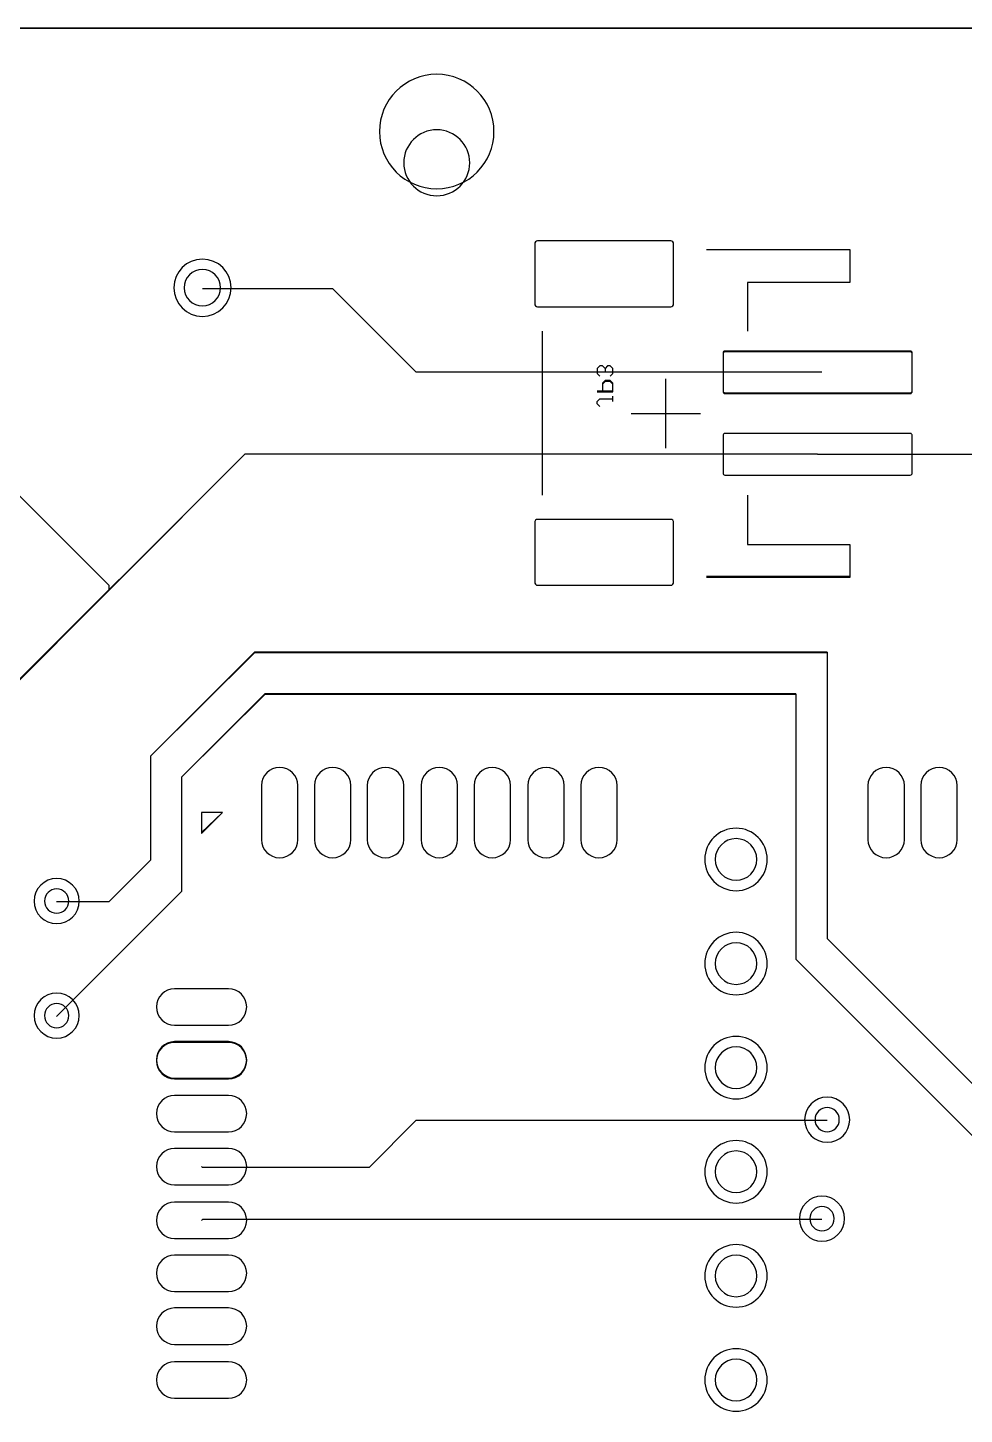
# Model space of a CAD drawing. Extents: x 82 to 212, y 79 to 137.
# Drawn here: x 136.97 to 159.82, y 103.24 to 137.07 of the extents above; entities that cross this region are included whole.
import ezdxf

# ---------------------------------------------------------------- set-up
doc = ezdxf.new("R2010")
doc.units = 0
for name, color, linetype in [('Circuit_2013-04-18', 7, 'CONTINUOUS'), ('Circuit_2013-08-08', 7, 'CONTINUOUS'), ('Cutout', 7, 'CONTINUOUS'), ('Holes_Screws', 7, 'CONTINUOUS')]:
    doc.layers.add(name, color=color, linetype=linetype)

msp = doc.modelspace()

# ---------------------------------------------------------------- linework, layer by layer
at = {"layer": 'Circuit_2013-04-18', "color": 7}
for points in [[(83.467222, 137.054167), (210.424889, 137.054167)], [(147.750389, 133.773333), (147.750389, 133.773333)], [(149.337889, 131.7879), (149.337889, 130.3401), (149.337889, 130.3401)], [(152.656822, 131.868333), (149.405622, 131.868333)], [(152.724556, 130.3401), (152.724556, 131.7879)], [(141.675556, 130.725333), (141.675556, 130.725333)], [(141.929556, 130.725333), (141.929556, 130.725333)], [(149.405622, 130.259667), (152.656822, 130.259667)], [(153.931056, 129.1082), (153.931056, 128.1938), (153.931056, 128.1938)], [(158.499246, 129.159), (153.977199, 129.159)], [(158.545389, 128.1938), (158.545389, 129.1082)], [(152.534056, 126.8095), (152.534056, 128.502833)], [(153.977199, 128.143), (158.499246, 128.143)], [(151.687389, 127.656167), (153.380722, 127.656167)], [(153.931056, 127.118533), (153.931056, 126.204133), (153.931056, 126.204133)], [(158.499246, 127.169333), (153.977199, 127.169333)], [(158.545389, 126.204133), (158.545389, 127.118533)], [(153.977199, 126.153333), (158.499246, 126.153333)], [(149.337889, 124.9934), (149.337889, 123.5456), (149.337889, 123.5456)], [(152.656822, 125.073833), (149.405622, 125.073833)], [(152.724556, 123.5456), (152.724556, 124.9934)], [(149.405622, 123.465167), (152.656822, 123.465167)], [(142.670389, 118.5799), (142.670389, 117.2591), (142.670389, 117.2591)], [(143.559389, 117.2591), (143.559389, 118.5799)], [(143.961556, 118.5799), (143.961556, 117.2591), (143.961556, 117.2591)], [(144.850556, 117.2591), (144.850556, 118.5799)], [(145.252722, 118.5799), (145.252722, 117.2591), (145.252722, 117.2591)], [(146.141722, 117.2591), (146.141722, 118.5799)], [(146.565056, 118.5799), (146.565056, 117.2591), (146.565056, 117.2591)], [(147.454056, 117.2591), (147.454056, 118.5799)], [(147.856222, 118.5799), (147.856222, 117.2591), (147.856222, 117.2591)], [(148.745222, 117.2591), (148.745222, 118.5799)], [(149.168556, 118.5799), (149.168556, 117.2591), (149.168556, 117.2591)], [(150.057556, 117.2591), (150.057556, 118.5799)], [(150.459722, 118.5799), (150.459722, 117.2591), (150.459722, 117.2591)], [(151.348722, 117.2591), (151.348722, 118.5799)], [(157.465889, 118.5799), (157.465889, 117.2591), (157.465889, 117.2591)], [(158.354889, 117.2591), (158.354889, 118.5799)], [(158.757056, 118.5799), (158.757056, 117.2591), (158.757056, 117.2591)], [(159.646056, 117.2591), (159.646056, 118.5799)], [(154.756556, 116.7765), (154.756556, 116.7765)], [(155.010556, 116.7765), (155.010556, 116.7765)], [(137.971389, 115.7605), (137.971389, 115.7605)], [(138.225389, 115.7605), (138.225389, 115.7605)], [(154.756556, 114.2365), (154.756556, 114.2365)], [(155.010556, 114.2365), (155.010556, 114.2365)], [(141.870289, 113.622667), (140.549489, 113.622667)], [(140.109222, 113.178167), (140.109222, 113.178167)], [(137.971389, 112.9665), (137.971389, 112.9665)], [(138.225389, 112.9665), (138.225389, 112.9665)], [(140.549489, 112.733667), (141.870289, 112.733667)], [(141.870289, 112.310333), (140.549489, 112.310333)], [(140.109222, 111.865833), (140.109222, 111.865833)], [(154.756556, 111.6965), (154.756556, 111.6965)], [(155.010556, 111.6965), (155.010556, 111.6965)], [(140.549489, 111.421333), (141.870289, 111.421333)], [(141.870289, 111.019167), (140.549489, 111.019167)], [(140.109222, 110.574667), (140.109222, 110.574667)], [(156.767389, 110.4265), (156.767389, 110.4265)], [(157.021389, 110.4265), (157.021389, 110.4265)], [(140.549489, 110.130167), (141.870289, 110.130167)], [(141.870289, 109.728), (140.549489, 109.728)], [(140.109222, 109.2835), (140.109222, 109.2835)], [(154.756556, 109.1565), (154.756556, 109.1565)], [(155.010556, 109.1565), (155.010556, 109.1565)], [(140.549489, 108.839), (141.870289, 108.839)], [(141.870289, 108.415667), (140.549489, 108.415667)], [(140.109222, 107.971167), (140.109222, 107.971167)], [(156.640389, 108.0135), (156.640389, 108.0135)], [(156.894389, 108.0135), (156.894389, 108.0135)], [(140.549489, 107.526667), (141.870289, 107.526667)], [(141.870289, 107.1245), (140.549489, 107.1245)], [(140.109222, 106.68), (140.109222, 106.68)], [(154.756556, 106.6165), (154.756556, 106.6165)], [(155.010556, 106.6165), (155.010556, 106.6165)], [(140.549489, 106.2355), (141.870289, 106.2355)], [(141.870289, 105.833333), (140.549489, 105.833333)], [(140.109222, 105.388833), (140.109222, 105.388833)], [(140.549489, 104.944333), (141.870289, 104.944333)], [(141.870289, 104.521), (140.549489, 104.521)], [(140.109222, 104.0765), (140.109222, 104.0765)], [(154.756556, 104.0765), (154.756556, 104.0765)], [(155.010556, 104.0765), (155.010556, 104.0765)], [(140.549489, 103.632), (141.870289, 103.632)]]:
    msp.add_lwpolyline(points, dxfattribs=at)
at = {"layer": 'Circuit_2013-04-18', "color": 5}
for points in [[(137.251722, 137.054167), (137.315222, 137.054167)], [(137.823222, 137.054167), (137.886722, 137.054167)], [(138.394722, 137.054167), (138.458222, 137.054167)], [(138.966222, 137.054167), (139.029722, 137.054167)], [(139.537722, 137.054167), (139.601222, 137.054167)], [(140.109222, 137.054167), (140.172722, 137.054167)], [(140.680722, 137.054167), (140.744222, 137.054167)], [(141.252222, 137.054167), (141.315722, 137.054167)], [(141.823722, 137.054167), (141.887222, 137.054167)], [(142.395222, 137.054167), (142.479889, 137.054167)], [(142.966722, 137.054167), (143.051389, 137.054167)], [(143.559389, 137.054167), (143.622889, 137.054167)], [(144.130889, 137.054167), (144.194389, 137.054167)], [(144.702389, 137.054167), (144.765889, 137.054167)], [(145.273889, 137.054167), (145.337389, 137.054167)], [(145.845389, 137.054167), (145.908889, 137.054167)], [(146.416889, 137.054167), (146.480389, 137.054167)], [(146.988389, 137.054167), (147.051889, 137.054167)], [(147.559889, 137.054167), (147.623389, 137.054167)], [(148.131389, 137.054167), (148.194889, 137.054167)], [(148.702889, 137.054167), (148.766389, 137.054167)], [(149.274389, 137.054167), (149.337889, 137.054167)], [(149.845889, 137.054167), (149.909389, 137.054167)], [(150.417389, 137.054167), (150.480889, 137.054167)], [(150.988889, 137.054167), (151.052389, 137.054167)], [(151.560389, 137.054167), (151.623889, 137.054167)], [(152.131889, 137.054167), (152.195389, 137.054167)], [(152.703389, 137.054167), (152.766889, 137.054167)], [(153.274889, 137.054167), (153.359556, 137.054167)], [(153.867556, 137.054167), (153.931056, 137.054167)], [(154.439056, 137.054167), (154.502556, 137.054167)], [(155.010556, 137.054167), (155.074056, 137.054167)], [(155.582056, 137.054167), (155.645556, 137.054167)], [(156.153556, 137.054167), (156.217056, 137.054167)], [(156.725056, 137.054167), (156.788556, 137.054167)], [(157.296556, 137.054167), (157.360056, 137.054167)], [(157.868056, 137.054167), (157.931556, 137.054167)], [(158.439556, 137.054167), (158.503056, 137.054167)], [(159.011056, 137.054167), (159.074556, 137.054167)], [(159.582556, 137.054167), (159.646056, 137.054167)], [(130.436056, 131.974167), (138.945056, 123.465167), (138.945056, 123.338167), (136.151056, 120.544167)], [(141.231056, 130.704167), (144.406056, 130.704167), (146.438056, 128.672167), (156.344056, 128.672167)], [(156.238222, 126.661333), (161.572222, 126.661333), (161.551056, 128.164167)], [(156.238222, 126.661333), (142.268222, 126.661333), (136.151056, 120.544167), (136.151056, 95.419333)], [(156.471056, 121.814167), (142.501056, 121.814167), (139.961056, 119.295333), (139.961056, 116.755333), (138.945056, 115.739333), (137.675056, 115.739333)], [(156.471056, 121.814167), (156.471056, 114.850333), (165.996056, 105.325333), (170.144722, 105.325333), (170.208222, 105.388833)], [(155.709056, 120.798167), (142.755056, 120.798167), (140.723056, 118.787333), (140.723056, 115.993333), (137.675056, 112.945333)], [(155.709056, 120.798167), (155.709056, 114.342333), (165.996056, 104.055333), (170.165889, 104.055333), (170.208222, 104.0765)], [(156.471056, 110.405333), (146.438056, 110.405333), (145.295056, 109.262333), (141.231056, 109.262333), (141.209889, 109.2835)], [(156.344056, 107.992333), (141.231056, 107.992333), (141.209889, 107.971167)]]:
    msp.add_lwpolyline(points, dxfattribs=at)
at = {"layer": 'Circuit_2013-04-18', "color": 6}
for points in [[(153.528889, 131.656667), (157.021389, 131.656667), (157.021389, 130.852333), (154.523722, 130.852333), (154.523722, 129.667)], [(149.528389, 125.6665), (149.528389, 129.667)], [(154.523722, 125.6665), (154.523722, 124.46), (157.021389, 124.46), (157.021389, 123.655667), (153.528889, 123.655667)], [(141.717889, 117.9195), (141.209889, 117.4115)], [(141.717889, 117.9195), (141.209889, 117.9195), (141.209889, 117.4115)]]:
    msp.add_lwpolyline(points, dxfattribs=at)
at = {"layer": 'Circuit_2013-04-18', "color": 2}
for points in [[(151.052389, 128.756833), (150.988889, 128.820333), (150.925389, 128.820333), (150.861889, 128.756833), (150.861889, 128.629833), (150.925389, 128.566333)], [(151.179389, 128.566333), (151.242889, 128.629833), (151.242889, 128.756833), (151.179389, 128.820333), (151.115889, 128.820333), (151.052389, 128.756833), (151.052389, 128.693333)], [(150.861889, 128.185333), (151.242889, 128.185333), (151.242889, 128.375833), (151.179389, 128.439333), (151.052389, 128.439333), (150.988889, 128.375833), (150.988889, 128.185333)], [(150.925389, 127.8255), (150.861889, 127.889), (150.861889, 127.9525), (150.925389, 128.016), (151.242889, 128.016)], [(151.242889, 127.9525), (151.242889, 128.0795)]]:
    msp.add_lwpolyline(points, dxfattribs=at)
at = {"layer": 'Circuit_2013-04-18', "color": 7}
for points in [[(146.946056, 134.577667), (146.501835, 134.577667), (146.141722, 134.217554), (146.141722, 133.773333)], [(147.750389, 133.773333), (147.750389, 134.217554), (147.390276, 134.577667), (146.946056, 134.577667)], [(146.141722, 133.773333), (146.141722, 133.329113), (146.501835, 132.969), (146.946056, 132.969)], [(146.946056, 132.969), (147.390276, 132.969), (147.750389, 133.329113), (147.750389, 133.773333)], [(149.405622, 131.868333), (149.368214, 131.868333), (149.337889, 131.832322), (149.337889, 131.7879)], [(152.724556, 131.7879), (152.724556, 131.832322), (152.694231, 131.868333), (152.656822, 131.868333)], [(141.231056, 131.423833), (140.845283, 131.423833), (140.532556, 131.111106), (140.532556, 130.725333)], [(141.929556, 130.725333), (141.929556, 131.111106), (141.616825, 131.423833), (141.231056, 131.423833)], [(141.231056, 131.169833), (140.985565, 131.169833), (140.786556, 130.970824), (140.786556, 130.725333)], [(141.675556, 130.725333), (141.675556, 130.970824), (141.476547, 131.169833), (141.231056, 131.169833)], [(140.532556, 130.725333), (140.532556, 130.339561), (140.845283, 130.026833), (141.231056, 130.026833)], [(140.786556, 130.725333), (140.786556, 130.479842), (140.985565, 130.280833), (141.231056, 130.280833)], [(141.231056, 130.026833), (141.616825, 130.026833), (141.929556, 130.339561), (141.929556, 130.725333)], [(141.231056, 130.280833), (141.476547, 130.280833), (141.675556, 130.479842), (141.675556, 130.725333)], [(149.337889, 130.3401), (149.337889, 130.295678), (149.368214, 130.259667), (149.405622, 130.259667)], [(152.656822, 130.259667), (152.694231, 130.259667), (152.724556, 130.295678), (152.724556, 130.3401)], [(153.977199, 129.159), (153.951714, 129.159), (153.931056, 129.136253), (153.931056, 129.1082)], [(158.545389, 129.1082), (158.545389, 129.136253), (158.52473, 129.159), (158.499246, 129.159)], [(153.931056, 128.1938), (153.931056, 128.165747), (153.951714, 128.143), (153.977199, 128.143)], [(158.499246, 128.143), (158.52473, 128.143), (158.545389, 128.165747), (158.545389, 128.1938)], [(153.977199, 127.169333), (153.951714, 127.169333), (153.931056, 127.146586), (153.931056, 127.118533)], [(158.545389, 127.118533), (158.545389, 127.146586), (158.52473, 127.169333), (158.499246, 127.169333)], [(153.931056, 126.204133), (153.931056, 126.17608), (153.951714, 126.153333), (153.977199, 126.153333)], [(158.499246, 126.153333), (158.52473, 126.153333), (158.545389, 126.17608), (158.545389, 126.204133)], [(149.405622, 125.073833), (149.368214, 125.073833), (149.337889, 125.037822), (149.337889, 124.9934)], [(152.724556, 124.9934), (152.724556, 125.037822), (152.694231, 125.073833), (152.656822, 125.073833)], [(149.337889, 123.5456), (149.337889, 123.501178), (149.368214, 123.465167), (149.405622, 123.465167)], [(152.656822, 123.465167), (152.694231, 123.465167), (152.724556, 123.501178), (152.724556, 123.5456)], [(143.114889, 119.020167), (142.869398, 119.020167), (142.670389, 118.823051), (142.670389, 118.5799)], [(143.559389, 118.5799), (143.559389, 118.823051), (143.36038, 119.020167), (143.114889, 119.020167)], [(144.406056, 119.020167), (144.160565, 119.020167), (143.961556, 118.823051), (143.961556, 118.5799)], [(144.850556, 118.5799), (144.850556, 118.823051), (144.651547, 119.020167), (144.406056, 119.020167)], [(145.697222, 119.020167), (145.451731, 119.020167), (145.252722, 118.823051), (145.252722, 118.5799)], [(146.141722, 118.5799), (146.141722, 118.823051), (145.942713, 119.020167), (145.697222, 119.020167)], [(147.009556, 119.020167), (146.764065, 119.020167), (146.565056, 118.823051), (146.565056, 118.5799)], [(147.454056, 118.5799), (147.454056, 118.823051), (147.255047, 119.020167), (147.009556, 119.020167)], [(148.300722, 119.020167), (148.055231, 119.020167), (147.856222, 118.823051), (147.856222, 118.5799)], [(148.745222, 118.5799), (148.745222, 118.823051), (148.546213, 119.020167), (148.300722, 119.020167)], [(149.613056, 119.020167), (149.367565, 119.020167), (149.168556, 118.823051), (149.168556, 118.5799)], [(150.057556, 118.5799), (150.057556, 118.823051), (149.858547, 119.020167), (149.613056, 119.020167)], [(150.904222, 119.020167), (150.658731, 119.020167), (150.459722, 118.823051), (150.459722, 118.5799)], [(151.348722, 118.5799), (151.348722, 118.823051), (151.149713, 119.020167), (150.904222, 119.020167)], [(157.910389, 119.020167), (157.664898, 119.020167), (157.465889, 118.823051), (157.465889, 118.5799)], [(158.354889, 118.5799), (158.354889, 118.823051), (158.15588, 119.020167), (157.910389, 119.020167)], [(159.201556, 119.020167), (158.956065, 119.020167), (158.757056, 118.823051), (158.757056, 118.5799)], [(159.646056, 118.5799), (159.646056, 118.823051), (159.447047, 119.020167), (159.201556, 119.020167)], [(154.248556, 117.5385), (153.827714, 117.5385), (153.486556, 117.197341), (153.486556, 116.7765)], [(155.010556, 116.7765), (155.010556, 117.197341), (154.669397, 117.5385), (154.248556, 117.5385)], [(142.670389, 117.2591), (142.670389, 117.015949), (142.869398, 116.818833), (143.114889, 116.818833)], [(143.114889, 116.818833), (143.36038, 116.818833), (143.559389, 117.015949), (143.559389, 117.2591)], [(143.961556, 117.2591), (143.961556, 117.015949), (144.160565, 116.818833), (144.406056, 116.818833)], [(144.406056, 116.818833), (144.651547, 116.818833), (144.850556, 117.015949), (144.850556, 117.2591)], [(145.252722, 117.2591), (145.252722, 117.015949), (145.451731, 116.818833), (145.697222, 116.818833)], [(145.697222, 116.818833), (145.942713, 116.818833), (146.141722, 117.015949), (146.141722, 117.2591)], [(146.565056, 117.2591), (146.565056, 117.015949), (146.764065, 116.818833), (147.009556, 116.818833)], [(147.009556, 116.818833), (147.255047, 116.818833), (147.454056, 117.015949), (147.454056, 117.2591)], [(147.856222, 117.2591), (147.856222, 117.015949), (148.055231, 116.818833), (148.300722, 116.818833)], [(148.300722, 116.818833), (148.546213, 116.818833), (148.745222, 117.015949), (148.745222, 117.2591)], [(149.168556, 117.2591), (149.168556, 117.015949), (149.367565, 116.818833), (149.613056, 116.818833)], [(149.613056, 116.818833), (149.858547, 116.818833), (150.057556, 117.015949), (150.057556, 117.2591)], [(150.459722, 117.2591), (150.459722, 117.015949), (150.658731, 116.818833), (150.904222, 116.818833)], [(150.904222, 116.818833), (151.149713, 116.818833), (151.348722, 117.015949), (151.348722, 117.2591)], [(154.248556, 117.2845), (153.967996, 117.2845), (153.740556, 117.05706), (153.740556, 116.7765)], [(154.756556, 116.7765), (154.756556, 117.05706), (154.529115, 117.2845), (154.248556, 117.2845)], [(157.465889, 117.2591), (157.465889, 117.015949), (157.664898, 116.818833), (157.910389, 116.818833)], [(157.910389, 116.818833), (158.15588, 116.818833), (158.354889, 117.015949), (158.354889, 117.2591)], [(158.757056, 117.2591), (158.757056, 117.015949), (158.956065, 116.818833), (159.201556, 116.818833)], [(159.201556, 116.818833), (159.447047, 116.818833), (159.646056, 117.015949), (159.646056, 117.2591)], [(153.486556, 116.7765), (153.486556, 116.355659), (153.827714, 116.0145), (154.248556, 116.0145)], [(153.740556, 116.7765), (153.740556, 116.49594), (153.967996, 116.2685), (154.248556, 116.2685)], [(154.248556, 116.0145), (154.669397, 116.0145), (155.010556, 116.355659), (155.010556, 116.7765)], [(154.248556, 116.2685), (154.529115, 116.2685), (154.756556, 116.49594), (154.756556, 116.7765)], [(137.675056, 116.310833), (137.371114, 116.310833), (137.124722, 116.064442), (137.124722, 115.7605)], [(137.675056, 116.056833), (137.511395, 116.056833), (137.378722, 115.924161), (137.378722, 115.7605)], [(138.225389, 115.7605), (138.225389, 116.064442), (137.978995, 116.310833), (137.675056, 116.310833)], [(137.971389, 115.7605), (137.971389, 115.924161), (137.838716, 116.056833), (137.675056, 116.056833)], [(137.124722, 115.7605), (137.124722, 115.456558), (137.371114, 115.210167), (137.675056, 115.210167)], [(137.378722, 115.7605), (137.378722, 115.596839), (137.511395, 115.464167), (137.675056, 115.464167)], [(137.675056, 115.210167), (137.978995, 115.210167), (138.225389, 115.456558), (138.225389, 115.7605)], [(137.675056, 115.464167), (137.838716, 115.464167), (137.971389, 115.596839), (137.971389, 115.7605)], [(154.248556, 114.9985), (153.827714, 114.9985), (153.486556, 114.657341), (153.486556, 114.2365)], [(154.248556, 114.7445), (153.967996, 114.7445), (153.740556, 114.51706), (153.740556, 114.2365)], [(155.010556, 114.2365), (155.010556, 114.657341), (154.669397, 114.9985), (154.248556, 114.9985)], [(154.756556, 114.2365), (154.756556, 114.51706), (154.529115, 114.7445), (154.248556, 114.7445)], [(153.486556, 114.2365), (153.486556, 113.815659), (153.827714, 113.4745), (154.248556, 113.4745)], [(153.740556, 114.2365), (153.740556, 113.95594), (153.967996, 113.7285), (154.248556, 113.7285)], [(154.248556, 113.4745), (154.669397, 113.4745), (155.010556, 113.815659), (155.010556, 114.2365)], [(154.248556, 113.7285), (154.529115, 113.7285), (154.756556, 113.95594), (154.756556, 114.2365)], [(137.675056, 113.516833), (137.371114, 113.516833), (137.124722, 113.270439), (137.124722, 112.9665)], [(138.225389, 112.9665), (138.225389, 113.270439), (137.978995, 113.516833), (137.675056, 113.516833)], [(140.549489, 113.622667), (140.306338, 113.622667), (140.109222, 113.423658), (140.109222, 113.178167)], [(142.310556, 113.178167), (142.310556, 113.423658), (142.11344, 113.622667), (141.870289, 113.622667)], [(137.675056, 113.262833), (137.511395, 113.262833), (137.378722, 113.130161), (137.378722, 112.9665)], [(137.971389, 112.9665), (137.971389, 113.130161), (137.838716, 113.262833), (137.675056, 113.262833)], [(140.109222, 113.178167), (140.109222, 112.932676), (140.306338, 112.733667), (140.549489, 112.733667)], [(141.870289, 112.733667), (142.11344, 112.733667), (142.310556, 112.932676), (142.310556, 113.178167)], [(137.124722, 112.9665), (137.124722, 112.662558), (137.371114, 112.416167), (137.675056, 112.416167)], [(137.378722, 112.9665), (137.378722, 112.802839), (137.511395, 112.670167), (137.675056, 112.670167)], [(137.675056, 112.416167), (137.978995, 112.416167), (138.225389, 112.662558), (138.225389, 112.9665)], [(137.675056, 112.670167), (137.838716, 112.670167), (137.971389, 112.802839), (137.971389, 112.9665)], [(140.549489, 112.310333), (140.306338, 112.310333), (140.109222, 112.111324), (140.109222, 111.865833)], [(142.310556, 111.865833), (142.310556, 112.111324), (142.11344, 112.310333), (141.870289, 112.310333)], [(154.248556, 112.4585), (153.827714, 112.4585), (153.486556, 112.117341), (153.486556, 111.6965)], [(155.010556, 111.6965), (155.010556, 112.117341), (154.669397, 112.4585), (154.248556, 112.4585)], [(154.248556, 112.2045), (153.967996, 112.2045), (153.740556, 111.97706), (153.740556, 111.6965)], [(154.756556, 111.6965), (154.756556, 111.97706), (154.529115, 112.2045), (154.248556, 112.2045)], [(140.109222, 111.865833), (140.109222, 111.620342), (140.306338, 111.421333), (140.549489, 111.421333)], [(141.870289, 111.421333), (142.11344, 111.421333), (142.310556, 111.620342), (142.310556, 111.865833)], [(153.486556, 111.6965), (153.486556, 111.275659), (153.827714, 110.9345), (154.248556, 110.9345)], [(153.740556, 111.6965), (153.740556, 111.41594), (153.967996, 111.1885), (154.248556, 111.1885)], [(154.248556, 110.9345), (154.669397, 110.9345), (155.010556, 111.275659), (155.010556, 111.6965)], [(154.248556, 111.1885), (154.529115, 111.1885), (154.756556, 111.41594), (154.756556, 111.6965)], [(140.549489, 111.019167), (140.306338, 111.019167), (140.109222, 110.820158), (140.109222, 110.574667)], [(142.310556, 110.574667), (142.310556, 110.820158), (142.11344, 111.019167), (141.870289, 111.019167)], [(156.471056, 110.976833), (156.167114, 110.976833), (155.920722, 110.730439), (155.920722, 110.4265)], [(157.021389, 110.4265), (157.021389, 110.730439), (156.774998, 110.976833), (156.471056, 110.976833)], [(156.471056, 110.722833), (156.307395, 110.722833), (156.174722, 110.590161), (156.174722, 110.4265)], [(156.767389, 110.4265), (156.767389, 110.590161), (156.634716, 110.722833), (156.471056, 110.722833)], [(140.109222, 110.574667), (140.109222, 110.329176), (140.306338, 110.130167), (140.549489, 110.130167)], [(141.870289, 110.130167), (142.11344, 110.130167), (142.310556, 110.329176), (142.310556, 110.574667)], [(155.920722, 110.4265), (155.920722, 110.122558), (156.167114, 109.876167), (156.471056, 109.876167)], [(156.174722, 110.4265), (156.174722, 110.262839), (156.307395, 110.130167), (156.471056, 110.130167)], [(156.471056, 109.876167), (156.774998, 109.876167), (157.021389, 110.122558), (157.021389, 110.4265)], [(156.471056, 110.130167), (156.634716, 110.130167), (156.767389, 110.262839), (156.767389, 110.4265)], [(140.549489, 109.728), (140.306338, 109.728), (140.109222, 109.528991), (140.109222, 109.2835)], [(142.310556, 109.2835), (142.310556, 109.528991), (142.11344, 109.728), (141.870289, 109.728)], [(154.248556, 109.9185), (153.827714, 109.9185), (153.486556, 109.577341), (153.486556, 109.1565)], [(154.248556, 109.6645), (153.967996, 109.6645), (153.740556, 109.43706), (153.740556, 109.1565)], [(155.010556, 109.1565), (155.010556, 109.577341), (154.669397, 109.9185), (154.248556, 109.9185)], [(154.756556, 109.1565), (154.756556, 109.43706), (154.529115, 109.6645), (154.248556, 109.6645)], [(140.109222, 109.2835), (140.109222, 109.038009), (140.306338, 108.839), (140.549489, 108.839)], [(141.870289, 108.839), (142.11344, 108.839), (142.310556, 109.038009), (142.310556, 109.2835)], [(153.486556, 109.1565), (153.486556, 108.735659), (153.827714, 108.3945), (154.248556, 108.3945)], [(153.740556, 109.1565), (153.740556, 108.87594), (153.967996, 108.6485), (154.248556, 108.6485)], [(154.248556, 108.3945), (154.669397, 108.3945), (155.010556, 108.735659), (155.010556, 109.1565)], [(154.248556, 108.6485), (154.529115, 108.6485), (154.756556, 108.87594), (154.756556, 109.1565)], [(140.549489, 108.415667), (140.306338, 108.415667), (140.109222, 108.216658), (140.109222, 107.971167)], [(142.310556, 107.971167), (142.310556, 108.216658), (142.11344, 108.415667), (141.870289, 108.415667)], [(156.344056, 108.563833), (156.040116, 108.563833), (155.793722, 108.317442), (155.793722, 108.0135)], [(156.344056, 108.309833), (156.180395, 108.309833), (156.047722, 108.177161), (156.047722, 108.0135)], [(156.894389, 108.0135), (156.894389, 108.317442), (156.647998, 108.563833), (156.344056, 108.563833)], [(156.640389, 108.0135), (156.640389, 108.177161), (156.507716, 108.309833), (156.344056, 108.309833)], [(140.109222, 107.971167), (140.109222, 107.725676), (140.306338, 107.526667), (140.549489, 107.526667)], [(141.870289, 107.526667), (142.11344, 107.526667), (142.310556, 107.725676), (142.310556, 107.971167)], [(155.793722, 108.0135), (155.793722, 107.709558), (156.040116, 107.463167), (156.344056, 107.463167)], [(156.047722, 108.0135), (156.047722, 107.849839), (156.180395, 107.717167), (156.344056, 107.717167)], [(156.344056, 107.463167), (156.647998, 107.463167), (156.894389, 107.709558), (156.894389, 108.0135)], [(156.344056, 107.717167), (156.507716, 107.717167), (156.640389, 107.849839), (156.640389, 108.0135)], [(154.248556, 107.3785), (153.827714, 107.3785), (153.486556, 107.037341), (153.486556, 106.6165)], [(155.010556, 106.6165), (155.010556, 107.037341), (154.669397, 107.3785), (154.248556, 107.3785)], [(140.549489, 107.1245), (140.306338, 107.1245), (140.109222, 106.925491), (140.109222, 106.68)], [(142.310556, 106.68), (142.310556, 106.925491), (142.11344, 107.1245), (141.870289, 107.1245)], [(154.248556, 107.1245), (153.967996, 107.1245), (153.740556, 106.89706), (153.740556, 106.6165)], [(154.756556, 106.6165), (154.756556, 106.89706), (154.529115, 107.1245), (154.248556, 107.1245)], [(140.109222, 106.68), (140.109222, 106.434509), (140.306338, 106.2355), (140.549489, 106.2355)], [(141.870289, 106.2355), (142.11344, 106.2355), (142.310556, 106.434509), (142.310556, 106.68)], [(153.486556, 106.6165), (153.486556, 106.195659), (153.827714, 105.8545), (154.248556, 105.8545)], [(153.740556, 106.6165), (153.740556, 106.33594), (153.967996, 106.1085), (154.248556, 106.1085)], [(154.248556, 105.8545), (154.669397, 105.8545), (155.010556, 106.195659), (155.010556, 106.6165)], [(154.248556, 106.1085), (154.529115, 106.1085), (154.756556, 106.33594), (154.756556, 106.6165)], [(140.549489, 105.833333), (140.306338, 105.833333), (140.109222, 105.634324), (140.109222, 105.388833)], [(142.310556, 105.388833), (142.310556, 105.634324), (142.11344, 105.833333), (141.870289, 105.833333)], [(140.109222, 105.388833), (140.109222, 105.143342), (140.306338, 104.944333), (140.549489, 104.944333)], [(141.870289, 104.944333), (142.11344, 104.944333), (142.310556, 105.143342), (142.310556, 105.388833)], [(154.248556, 104.8385), (153.827714, 104.8385), (153.486556, 104.497341), (153.486556, 104.0765)], [(154.248556, 104.5845), (153.967996, 104.5845), (153.740556, 104.35706), (153.740556, 104.0765)], [(155.010556, 104.0765), (155.010556, 104.497341), (154.669397, 104.8385), (154.248556, 104.8385)], [(154.756556, 104.0765), (154.756556, 104.35706), (154.529115, 104.5845), (154.248556, 104.5845)], [(140.549489, 104.521), (140.306338, 104.521), (140.109222, 104.321991), (140.109222, 104.0765)], [(142.310556, 104.0765), (142.310556, 104.321991), (142.11344, 104.521), (141.870289, 104.521)], [(140.109222, 104.0765), (140.109222, 103.831009), (140.306338, 103.632), (140.549489, 103.632)], [(141.870289, 103.632), (142.11344, 103.632), (142.310556, 103.831009), (142.310556, 104.0765)], [(153.486556, 104.0765), (153.486556, 103.655659), (153.827714, 103.3145), (154.248556, 103.3145)], [(153.740556, 104.0765), (153.740556, 103.79594), (153.967996, 103.5685), (154.248556, 103.5685)], [(154.248556, 103.3145), (154.669397, 103.3145), (155.010556, 103.655659), (155.010556, 104.0765)], [(154.248556, 103.5685), (154.529115, 103.5685), (154.756556, 103.79594), (154.756556, 104.0765)]]:
    msp.add_open_spline(points, degree=3, dxfattribs=at)
at = {"layer": 'Circuit_2013-08-08', "color": 7}
for points in [[(83.467222, 137.054167), (210.424889, 137.054167)], [(148.343056, 134.535333), (148.343056, 134.535333)], [(149.337889, 131.7879), (149.337889, 130.3401), (149.337889, 130.3401)], [(152.656822, 131.868333), (149.405622, 131.868333)], [(152.724556, 130.3401), (152.724556, 131.7879)], [(141.675556, 130.725333), (141.675556, 130.725333)], [(141.929556, 130.725333), (141.929556, 130.725333)], [(149.405622, 130.259667), (152.656822, 130.259667)], [(153.931056, 129.129367), (153.931056, 128.214967), (153.931056, 128.214967)], [(158.499246, 129.180167), (153.977199, 129.180167)], [(158.545389, 128.214967), (158.545389, 129.129367)], [(152.534056, 126.8095), (152.534056, 128.502833)], [(153.977199, 128.164167), (158.499246, 128.164167)], [(151.687389, 127.656167), (153.380722, 127.656167)], [(153.931056, 127.118533), (153.931056, 126.204133), (153.931056, 126.204133)], [(158.499246, 127.169333), (153.977199, 127.169333)], [(158.545389, 126.204133), (158.545389, 127.118533)], [(153.977199, 126.153333), (158.499246, 126.153333)], [(149.337889, 124.9934), (149.337889, 123.5456), (149.337889, 123.5456)], [(152.656822, 125.073833), (149.405622, 125.073833)], [(152.724556, 123.5456), (152.724556, 124.9934)], [(149.405622, 123.465167), (152.656822, 123.465167)], [(142.670389, 118.5799), (142.670389, 117.2591), (142.670389, 117.2591)], [(143.559389, 117.2591), (143.559389, 118.5799)], [(143.961556, 118.5799), (143.961556, 117.2591), (143.961556, 117.2591)], [(144.850556, 117.2591), (144.850556, 118.5799)], [(145.252722, 118.5799), (145.252722, 117.2591), (145.252722, 117.2591)], [(146.141722, 117.2591), (146.141722, 118.5799)], [(146.565056, 118.5799), (146.565056, 117.2591), (146.565056, 117.2591)], [(147.454056, 117.2591), (147.454056, 118.5799)], [(147.856222, 118.5799), (147.856222, 117.2591), (147.856222, 117.2591)], [(148.745222, 117.2591), (148.745222, 118.5799)], [(149.168556, 118.5799), (149.168556, 117.2591), (149.168556, 117.2591)], [(150.057556, 117.2591), (150.057556, 118.5799)], [(150.459722, 118.5799), (150.459722, 117.2591), (150.459722, 117.2591)], [(151.348722, 117.2591), (151.348722, 118.5799)], [(157.465889, 118.5799), (157.465889, 117.2591), (157.465889, 117.2591)], [(158.354889, 117.2591), (158.354889, 118.5799)], [(158.757056, 118.5799), (158.757056, 117.2591), (158.757056, 117.2591)], [(159.646056, 117.2591), (159.646056, 118.5799)], [(154.756556, 116.7765), (154.756556, 116.7765)], [(155.010556, 116.7765), (155.010556, 116.7765)], [(137.971389, 115.7605), (137.971389, 115.7605)], [(138.225389, 115.7605), (138.225389, 115.7605)], [(154.756556, 114.2365), (154.756556, 114.2365)], [(155.010556, 114.2365), (155.010556, 114.2365)], [(141.870289, 113.622667), (140.549489, 113.622667)], [(140.109222, 113.178167), (140.109222, 113.178167)], [(137.971389, 112.9665), (137.971389, 112.9665)], [(138.225389, 112.9665), (138.225389, 112.9665)], [(140.549489, 112.733667), (141.870289, 112.733667)], [(141.870289, 112.3315), (140.549489, 112.3315)], [(140.109222, 111.887), (140.109222, 111.887)], [(154.756556, 111.6965), (154.756556, 111.6965)], [(155.010556, 111.6965), (155.010556, 111.6965)], [(140.549489, 111.4425), (141.870289, 111.4425)], [(141.870289, 111.019167), (140.549489, 111.019167)], [(140.109222, 110.574667), (140.109222, 110.574667)], [(156.767389, 110.4265), (156.767389, 110.4265)], [(157.021389, 110.4265), (157.021389, 110.4265)], [(140.549489, 110.130167), (141.870289, 110.130167)], [(141.870289, 109.728), (140.549489, 109.728)], [(140.109222, 109.2835), (140.109222, 109.2835)], [(154.756556, 109.1565), (154.756556, 109.1565)], [(155.010556, 109.1565), (155.010556, 109.1565)], [(140.549489, 108.839), (141.870289, 108.839)], [(141.870289, 108.415667), (140.549489, 108.415667)], [(140.109222, 107.971167), (140.109222, 107.971167)], [(156.640389, 108.0135), (156.640389, 108.0135)], [(156.894389, 108.0135), (156.894389, 108.0135)], [(140.549489, 107.526667), (141.870289, 107.526667)], [(141.870289, 107.1245), (140.549489, 107.1245)], [(140.109222, 106.68), (140.109222, 106.68)], [(154.756556, 106.6165), (154.756556, 106.6165)], [(155.010556, 106.6165), (155.010556, 106.6165)], [(140.549489, 106.2355), (141.870289, 106.2355)], [(141.870289, 105.833333), (140.549489, 105.833333)], [(140.109222, 105.388833), (140.109222, 105.388833)], [(140.549489, 104.944333), (141.870289, 104.944333)], [(141.870289, 104.521), (140.549489, 104.521)], [(140.109222, 104.0765), (140.109222, 104.0765)], [(154.756556, 104.0765), (154.756556, 104.0765)], [(155.010556, 104.0765), (155.010556, 104.0765)], [(140.549489, 103.632), (141.870289, 103.632)]]:
    msp.add_lwpolyline(points, dxfattribs=at)
at = {"layer": 'Circuit_2013-08-08', "color": 5}
for points in [[(137.251722, 137.054167), (137.315222, 137.054167)], [(137.823222, 137.054167), (137.886722, 137.054167)], [(138.394722, 137.054167), (138.458222, 137.054167)], [(138.966222, 137.054167), (139.029722, 137.054167)], [(139.537722, 137.054167), (139.601222, 137.054167)], [(140.109222, 137.054167), (140.172722, 137.054167)], [(140.680722, 137.054167), (140.744222, 137.054167)], [(141.252222, 137.054167), (141.315722, 137.054167)], [(141.823722, 137.054167), (141.887222, 137.054167)], [(142.395222, 137.054167), (142.479889, 137.054167)], [(142.966722, 137.054167), (143.051389, 137.054167)], [(143.559389, 137.054167), (143.622889, 137.054167)], [(144.130889, 137.054167), (144.194389, 137.054167)], [(144.702389, 137.054167), (144.765889, 137.054167)], [(145.273889, 137.054167), (145.337389, 137.054167)], [(145.845389, 137.054167), (145.908889, 137.054167)], [(146.416889, 137.054167), (146.480389, 137.054167)], [(146.988389, 137.054167), (147.051889, 137.054167)], [(147.559889, 137.054167), (147.623389, 137.054167)], [(148.131389, 137.054167), (148.194889, 137.054167)], [(148.702889, 137.054167), (148.766389, 137.054167)], [(149.274389, 137.054167), (149.337889, 137.054167)], [(149.845889, 137.054167), (149.909389, 137.054167)], [(150.417389, 137.054167), (150.480889, 137.054167)], [(150.988889, 137.054167), (151.052389, 137.054167)], [(151.560389, 137.054167), (151.623889, 137.054167)], [(152.131889, 137.054167), (152.195389, 137.054167)], [(152.703389, 137.054167), (152.766889, 137.054167)], [(153.274889, 137.054167), (153.359556, 137.054167)], [(153.867556, 137.054167), (153.931056, 137.054167)], [(154.439056, 137.054167), (154.502556, 137.054167)], [(155.010556, 137.054167), (155.074056, 137.054167)], [(155.582056, 137.054167), (155.645556, 137.054167)], [(156.153556, 137.054167), (156.217056, 137.054167)], [(156.725056, 137.054167), (156.788556, 137.054167)], [(157.296556, 137.054167), (157.360056, 137.054167)], [(157.868056, 137.054167), (157.931556, 137.054167)], [(158.439556, 137.054167), (158.503056, 137.054167)], [(159.011056, 137.054167), (159.074556, 137.054167)], [(159.582556, 137.054167), (159.646056, 137.054167)], [(130.436056, 131.974167), (138.945056, 123.465167), (138.945056, 123.338167), (136.151056, 120.565333)], [(141.231056, 130.704167), (144.406056, 130.704167), (146.438056, 128.672167), (156.344056, 128.672167)], [(156.238222, 126.661333), (161.572222, 126.661333), (161.551056, 128.164167)], [(156.238222, 126.661333), (142.268222, 126.661333), (136.151056, 120.565333), (136.151056, 95.419333)], [(156.471056, 121.835333), (142.501056, 121.835333), (139.961056, 119.295333), (139.961056, 116.755333), (138.945056, 115.739333), (137.675056, 115.739333)], [(156.471056, 121.835333), (156.471056, 114.850333), (165.996056, 105.325333), (170.144722, 105.325333), (170.208222, 105.388833)], [(155.709056, 120.819333), (142.755056, 120.819333), (140.723056, 118.787333), (140.723056, 115.993333), (137.675056, 112.945333)], [(155.709056, 120.819333), (155.709056, 114.342333), (165.996056, 104.055333), (170.165889, 104.055333), (170.208222, 104.0765)], [(156.471056, 110.405333), (146.438056, 110.405333), (145.295056, 109.262333), (141.231056, 109.262333), (141.209889, 109.2835)], [(156.344056, 107.992333), (141.231056, 107.992333), (141.209889, 107.971167)]]:
    msp.add_lwpolyline(points, dxfattribs=at)
at = {"layer": 'Circuit_2013-08-08', "color": 6}
for points in [[(153.528889, 131.656667), (157.021389, 131.656667), (157.021389, 130.852333), (154.523722, 130.852333), (154.523722, 129.667)], [(149.528389, 125.6665), (149.528389, 129.667)], [(154.523722, 125.6665), (154.523722, 124.46), (157.021389, 124.46), (157.021389, 123.676833), (153.528889, 123.676833)], [(141.717889, 117.9195), (141.209889, 117.432667)], [(141.717889, 117.9195), (141.209889, 117.9195), (141.209889, 117.432667)]]:
    msp.add_lwpolyline(points, dxfattribs=at)
at = {"layer": 'Circuit_2013-08-08', "color": 2}
for points in [[(151.052389, 128.756833), (150.988889, 128.820333), (150.925389, 128.820333), (150.861889, 128.756833), (150.861889, 128.629833), (150.925389, 128.566333)], [(151.179389, 128.566333), (151.242889, 128.629833), (151.242889, 128.756833), (151.179389, 128.820333), (151.115889, 128.820333), (151.052389, 128.756833), (151.052389, 128.693333)], [(150.861889, 128.2065), (151.242889, 128.2065), (151.242889, 128.397), (151.179389, 128.4605), (151.052389, 128.4605), (150.988889, 128.397), (150.988889, 128.2065)], [(150.925389, 127.8255), (150.861889, 127.889), (150.861889, 127.9525), (150.925389, 128.016), (151.242889, 128.016)], [(151.242889, 127.9525), (151.242889, 128.0795)]]:
    msp.add_lwpolyline(points, dxfattribs=at)
at = {"layer": 'Circuit_2013-08-08', "color": 7}
for points in [[(146.946056, 135.932333), (146.174514, 135.932333), (145.549056, 135.306875), (145.549056, 134.535333)], [(148.343056, 134.535333), (148.343056, 135.306875), (147.717597, 135.932333), (146.946056, 135.932333)], [(145.549056, 134.535333), (145.549056, 133.763791), (146.174514, 133.138333), (146.946056, 133.138333)], [(146.946056, 133.138333), (147.717597, 133.138333), (148.343056, 133.763791), (148.343056, 134.535333)], [(149.405622, 131.868333), (149.368214, 131.868333), (149.337889, 131.832322), (149.337889, 131.7879)], [(152.724556, 131.7879), (152.724556, 131.832322), (152.694231, 131.868333), (152.656822, 131.868333)], [(141.231056, 131.423833), (140.845283, 131.423833), (140.532556, 131.111106), (140.532556, 130.725333)], [(141.929556, 130.725333), (141.929556, 131.111106), (141.616825, 131.423833), (141.231056, 131.423833)], [(141.231056, 131.169833), (140.985565, 131.169833), (140.786556, 130.970824), (140.786556, 130.725333)], [(141.675556, 130.725333), (141.675556, 130.970824), (141.476547, 131.169833), (141.231056, 131.169833)], [(140.532556, 130.725333), (140.532556, 130.339564), (140.845283, 130.026833), (141.231056, 130.026833)], [(140.786556, 130.725333), (140.786556, 130.479842), (140.985565, 130.280833), (141.231056, 130.280833)], [(141.231056, 130.026833), (141.616825, 130.026833), (141.929556, 130.339564), (141.929556, 130.725333)], [(141.231056, 130.280833), (141.476547, 130.280833), (141.675556, 130.479842), (141.675556, 130.725333)], [(149.337889, 130.3401), (149.337889, 130.295678), (149.368214, 130.259667), (149.405622, 130.259667)], [(152.656822, 130.259667), (152.694231, 130.259667), (152.724556, 130.295678), (152.724556, 130.3401)], [(153.977199, 129.180167), (153.951714, 129.180167), (153.931056, 129.15742), (153.931056, 129.129367)], [(158.545389, 129.129367), (158.545389, 129.15742), (158.52473, 129.180167), (158.499246, 129.180167)], [(153.931056, 128.214967), (153.931056, 128.186914), (153.951714, 128.164167), (153.977199, 128.164167)], [(158.499246, 128.164167), (158.52473, 128.164167), (158.545389, 128.186914), (158.545389, 128.214967)], [(153.977199, 127.169333), (153.951714, 127.169333), (153.931056, 127.146586), (153.931056, 127.118533)], [(158.545389, 127.118533), (158.545389, 127.146586), (158.52473, 127.169333), (158.499246, 127.169333)], [(153.931056, 126.204133), (153.931056, 126.17608), (153.951714, 126.153333), (153.977199, 126.153333)], [(158.499246, 126.153333), (158.52473, 126.153333), (158.545389, 126.17608), (158.545389, 126.204133)], [(149.405622, 125.073833), (149.368214, 125.073833), (149.337889, 125.037822), (149.337889, 124.9934)], [(152.724556, 124.9934), (152.724556, 125.037822), (152.694231, 125.073833), (152.656822, 125.073833)], [(149.337889, 123.5456), (149.337889, 123.501178), (149.368214, 123.465167), (149.405622, 123.465167)], [(152.656822, 123.465167), (152.694231, 123.465167), (152.724556, 123.501178), (152.724556, 123.5456)], [(143.114889, 119.020167), (142.869398, 119.020167), (142.670389, 118.823051), (142.670389, 118.5799)], [(143.559389, 118.5799), (143.559389, 118.823051), (143.36038, 119.020167), (143.114889, 119.020167)], [(144.406056, 119.020167), (144.160565, 119.020167), (143.961556, 118.823051), (143.961556, 118.5799)], [(144.850556, 118.5799), (144.850556, 118.823051), (144.651547, 119.020167), (144.406056, 119.020167)], [(145.697222, 119.020167), (145.451731, 119.020167), (145.252722, 118.823051), (145.252722, 118.5799)], [(146.141722, 118.5799), (146.141722, 118.823051), (145.942713, 119.020167), (145.697222, 119.020167)], [(147.009556, 119.020167), (146.764065, 119.020167), (146.565056, 118.823051), (146.565056, 118.5799)], [(147.454056, 118.5799), (147.454056, 118.823051), (147.255047, 119.020167), (147.009556, 119.020167)], [(148.300722, 119.020167), (148.055231, 119.020167), (147.856222, 118.823051), (147.856222, 118.5799)], [(148.745222, 118.5799), (148.745222, 118.823051), (148.546213, 119.020167), (148.300722, 119.020167)], [(149.613056, 119.020167), (149.367565, 119.020167), (149.168556, 118.823051), (149.168556, 118.5799)], [(150.057556, 118.5799), (150.057556, 118.823051), (149.858547, 119.020167), (149.613056, 119.020167)], [(150.904222, 119.020167), (150.658731, 119.020167), (150.459722, 118.823051), (150.459722, 118.5799)], [(151.348722, 118.5799), (151.348722, 118.823051), (151.149713, 119.020167), (150.904222, 119.020167)], [(157.910389, 119.020167), (157.664898, 119.020167), (157.465889, 118.823051), (157.465889, 118.5799)], [(158.354889, 118.5799), (158.354889, 118.823051), (158.15588, 119.020167), (157.910389, 119.020167)], [(159.201556, 119.020167), (158.956065, 119.020167), (158.757056, 118.823051), (158.757056, 118.5799)], [(159.646056, 118.5799), (159.646056, 118.823051), (159.447047, 119.020167), (159.201556, 119.020167)], [(154.248556, 117.5385), (153.827714, 117.5385), (153.486556, 117.197341), (153.486556, 116.7765)], [(155.010556, 116.7765), (155.010556, 117.197341), (154.669397, 117.5385), (154.248556, 117.5385)], [(142.670389, 117.2591), (142.670389, 117.015949), (142.869398, 116.818833), (143.114889, 116.818833)], [(143.114889, 116.818833), (143.36038, 116.818833), (143.559389, 117.015949), (143.559389, 117.2591)], [(143.961556, 117.2591), (143.961556, 117.015949), (144.160565, 116.818833), (144.406056, 116.818833)], [(144.406056, 116.818833), (144.651547, 116.818833), (144.850556, 117.015949), (144.850556, 117.2591)], [(145.252722, 117.2591), (145.252722, 117.015949), (145.451731, 116.818833), (145.697222, 116.818833)], [(145.697222, 116.818833), (145.942713, 116.818833), (146.141722, 117.015949), (146.141722, 117.2591)], [(146.565056, 117.2591), (146.565056, 117.015949), (146.764065, 116.818833), (147.009556, 116.818833)], [(147.009556, 116.818833), (147.255047, 116.818833), (147.454056, 117.015949), (147.454056, 117.2591)], [(147.856222, 117.2591), (147.856222, 117.015949), (148.055231, 116.818833), (148.300722, 116.818833)], [(148.300722, 116.818833), (148.546213, 116.818833), (148.745222, 117.015949), (148.745222, 117.2591)], [(149.168556, 117.2591), (149.168556, 117.015949), (149.367565, 116.818833), (149.613056, 116.818833)], [(149.613056, 116.818833), (149.858547, 116.818833), (150.057556, 117.015949), (150.057556, 117.2591)], [(150.459722, 117.2591), (150.459722, 117.015949), (150.658731, 116.818833), (150.904222, 116.818833)], [(150.904222, 116.818833), (151.149713, 116.818833), (151.348722, 117.015949), (151.348722, 117.2591)], [(154.248556, 117.2845), (153.967996, 117.2845), (153.740556, 117.05706), (153.740556, 116.7765)], [(154.756556, 116.7765), (154.756556, 117.05706), (154.529115, 117.2845), (154.248556, 117.2845)], [(157.465889, 117.2591), (157.465889, 117.015949), (157.664898, 116.818833), (157.910389, 116.818833)], [(157.910389, 116.818833), (158.15588, 116.818833), (158.354889, 117.015949), (158.354889, 117.2591)], [(158.757056, 117.2591), (158.757056, 117.015949), (158.956065, 116.818833), (159.201556, 116.818833)], [(159.201556, 116.818833), (159.447047, 116.818833), (159.646056, 117.015949), (159.646056, 117.2591)], [(153.486556, 116.7765), (153.486556, 116.355659), (153.827714, 116.0145), (154.248556, 116.0145)], [(153.740556, 116.7765), (153.740556, 116.49594), (153.967996, 116.2685), (154.248556, 116.2685)], [(154.248556, 116.0145), (154.669397, 116.0145), (155.010556, 116.355659), (155.010556, 116.7765)], [(154.248556, 116.2685), (154.529115, 116.2685), (154.756556, 116.49594), (154.756556, 116.7765)], [(137.675056, 116.310833), (137.371114, 116.310833), (137.124722, 116.064442), (137.124722, 115.7605)], [(137.675056, 116.056833), (137.511395, 116.056833), (137.378722, 115.924161), (137.378722, 115.7605)], [(138.225389, 115.7605), (138.225389, 116.064442), (137.978995, 116.310833), (137.675056, 116.310833)], [(137.971389, 115.7605), (137.971389, 115.924161), (137.838716, 116.056833), (137.675056, 116.056833)], [(137.124722, 115.7605), (137.124722, 115.456561), (137.371114, 115.210167), (137.675056, 115.210167)], [(137.378722, 115.7605), (137.378722, 115.596839), (137.511395, 115.464167), (137.675056, 115.464167)], [(137.675056, 115.210167), (137.978995, 115.210167), (138.225389, 115.456561), (138.225389, 115.7605)], [(137.675056, 115.464167), (137.838716, 115.464167), (137.971389, 115.596839), (137.971389, 115.7605)], [(154.248556, 114.9985), (153.827714, 114.9985), (153.486556, 114.657341), (153.486556, 114.2365)], [(154.248556, 114.7445), (153.967996, 114.7445), (153.740556, 114.51706), (153.740556, 114.2365)], [(155.010556, 114.2365), (155.010556, 114.657341), (154.669397, 114.9985), (154.248556, 114.9985)], [(154.756556, 114.2365), (154.756556, 114.51706), (154.529115, 114.7445), (154.248556, 114.7445)], [(153.486556, 114.2365), (153.486556, 113.815659), (153.827714, 113.4745), (154.248556, 113.4745)], [(153.740556, 114.2365), (153.740556, 113.95594), (153.967996, 113.7285), (154.248556, 113.7285)], [(154.248556, 113.4745), (154.669397, 113.4745), (155.010556, 113.815659), (155.010556, 114.2365)], [(154.248556, 113.7285), (154.529115, 113.7285), (154.756556, 113.95594), (154.756556, 114.2365)], [(137.675056, 113.516833), (137.371114, 113.516833), (137.124722, 113.270442), (137.124722, 112.9665)], [(138.225389, 112.9665), (138.225389, 113.270442), (137.978995, 113.516833), (137.675056, 113.516833)], [(140.549489, 113.622667), (140.306338, 113.622667), (140.109222, 113.423658), (140.109222, 113.178167)], [(142.310556, 113.178167), (142.310556, 113.423658), (142.11344, 113.622667), (141.870289, 113.622667)], [(137.675056, 113.262833), (137.511395, 113.262833), (137.378722, 113.130161), (137.378722, 112.9665)], [(137.971389, 112.9665), (137.971389, 113.130161), (137.838716, 113.262833), (137.675056, 113.262833)], [(140.109222, 113.178167), (140.109222, 112.932676), (140.306338, 112.733667), (140.549489, 112.733667)], [(141.870289, 112.733667), (142.11344, 112.733667), (142.310556, 112.932676), (142.310556, 113.178167)], [(137.124722, 112.9665), (137.124722, 112.662561), (137.371114, 112.416167), (137.675056, 112.416167)], [(137.378722, 112.9665), (137.378722, 112.802839), (137.511395, 112.670167), (137.675056, 112.670167)], [(137.675056, 112.416167), (137.978995, 112.416167), (138.225389, 112.662561), (138.225389, 112.9665)], [(137.675056, 112.670167), (137.838716, 112.670167), (137.971389, 112.802839), (137.971389, 112.9665)], [(140.549489, 112.3315), (140.306338, 112.3315), (140.109222, 112.132491), (140.109222, 111.887)], [(142.310556, 111.887), (142.310556, 112.132491), (142.11344, 112.3315), (141.870289, 112.3315)], [(154.248556, 112.4585), (153.827714, 112.4585), (153.486556, 112.117341), (153.486556, 111.6965)], [(155.010556, 111.6965), (155.010556, 112.117341), (154.669397, 112.4585), (154.248556, 112.4585)], [(154.248556, 112.2045), (153.967996, 112.2045), (153.740556, 111.97706), (153.740556, 111.6965)], [(154.756556, 111.6965), (154.756556, 111.97706), (154.529115, 112.2045), (154.248556, 112.2045)], [(140.109222, 111.887), (140.109222, 111.641509), (140.306338, 111.4425), (140.549489, 111.4425)], [(141.870289, 111.4425), (142.11344, 111.4425), (142.310556, 111.641509), (142.310556, 111.887)], [(153.486556, 111.6965), (153.486556, 111.275659), (153.827714, 110.9345), (154.248556, 110.9345)], [(153.740556, 111.6965), (153.740556, 111.41594), (153.967996, 111.1885), (154.248556, 111.1885)], [(154.248556, 110.9345), (154.669397, 110.9345), (155.010556, 111.275659), (155.010556, 111.6965)], [(154.248556, 111.1885), (154.529115, 111.1885), (154.756556, 111.41594), (154.756556, 111.6965)], [(140.549489, 111.019167), (140.306338, 111.019167), (140.109222, 110.820158), (140.109222, 110.574667)], [(142.310556, 110.574667), (142.310556, 110.820158), (142.11344, 111.019167), (141.870289, 111.019167)], [(156.471056, 110.976833), (156.167114, 110.976833), (155.920722, 110.730442), (155.920722, 110.4265)], [(157.021389, 110.4265), (157.021389, 110.730442), (156.774998, 110.976833), (156.471056, 110.976833)], [(156.471056, 110.722833), (156.307395, 110.722833), (156.174722, 110.590161), (156.174722, 110.4265)], [(156.767389, 110.4265), (156.767389, 110.590161), (156.634716, 110.722833), (156.471056, 110.722833)], [(140.109222, 110.574667), (140.109222, 110.329176), (140.306338, 110.130167), (140.549489, 110.130167)], [(141.870289, 110.130167), (142.11344, 110.130167), (142.310556, 110.329176), (142.310556, 110.574667)], [(155.920722, 110.4265), (155.920722, 110.122561), (156.167114, 109.876167), (156.471056, 109.876167)], [(156.174722, 110.4265), (156.174722, 110.262839), (156.307395, 110.130167), (156.471056, 110.130167)], [(156.471056, 109.876167), (156.774998, 109.876167), (157.021389, 110.122561), (157.021389, 110.4265)], [(156.471056, 110.130167), (156.634716, 110.130167), (156.767389, 110.262839), (156.767389, 110.4265)], [(140.549489, 109.728), (140.306338, 109.728), (140.109222, 109.528991), (140.109222, 109.2835)], [(142.310556, 109.2835), (142.310556, 109.528991), (142.11344, 109.728), (141.870289, 109.728)], [(154.248556, 109.9185), (153.827714, 109.9185), (153.486556, 109.577341), (153.486556, 109.1565)], [(154.248556, 109.6645), (153.967996, 109.6645), (153.740556, 109.43706), (153.740556, 109.1565)], [(155.010556, 109.1565), (155.010556, 109.577341), (154.669397, 109.9185), (154.248556, 109.9185)], [(154.756556, 109.1565), (154.756556, 109.43706), (154.529115, 109.6645), (154.248556, 109.6645)], [(140.109222, 109.2835), (140.109222, 109.038009), (140.306338, 108.839), (140.549489, 108.839)], [(141.870289, 108.839), (142.11344, 108.839), (142.310556, 109.038009), (142.310556, 109.2835)], [(153.486556, 109.1565), (153.486556, 108.735659), (153.827714, 108.3945), (154.248556, 108.3945)], [(153.740556, 109.1565), (153.740556, 108.87594), (153.967996, 108.6485), (154.248556, 108.6485)], [(154.248556, 108.3945), (154.669397, 108.3945), (155.010556, 108.735659), (155.010556, 109.1565)], [(154.248556, 108.6485), (154.529115, 108.6485), (154.756556, 108.87594), (154.756556, 109.1565)], [(140.549489, 108.415667), (140.306338, 108.415667), (140.109222, 108.216658), (140.109222, 107.971167)], [(142.310556, 107.971167), (142.310556, 108.216658), (142.11344, 108.415667), (141.870289, 108.415667)], [(156.344056, 108.563833), (156.040116, 108.563833), (155.793722, 108.317442), (155.793722, 108.0135)], [(156.344056, 108.309833), (156.180395, 108.309833), (156.047722, 108.177161), (156.047722, 108.0135)], [(156.894389, 108.0135), (156.894389, 108.317442), (156.647998, 108.563833), (156.344056, 108.563833)], [(156.640389, 108.0135), (156.640389, 108.177161), (156.507716, 108.309833), (156.344056, 108.309833)], [(140.109222, 107.971167), (140.109222, 107.725676), (140.306338, 107.526667), (140.549489, 107.526667)], [(141.870289, 107.526667), (142.11344, 107.526667), (142.310556, 107.725676), (142.310556, 107.971167)], [(155.793722, 108.0135), (155.793722, 107.709561), (156.040116, 107.463167), (156.344056, 107.463167)], [(156.047722, 108.0135), (156.047722, 107.849839), (156.180395, 107.717167), (156.344056, 107.717167)], [(156.344056, 107.463167), (156.647998, 107.463167), (156.894389, 107.709561), (156.894389, 108.0135)], [(156.344056, 107.717167), (156.507716, 107.717167), (156.640389, 107.849839), (156.640389, 108.0135)], [(154.248556, 107.3785), (153.827714, 107.3785), (153.486556, 107.037341), (153.486556, 106.6165)], [(155.010556, 106.6165), (155.010556, 107.037341), (154.669397, 107.3785), (154.248556, 107.3785)], [(140.549489, 107.1245), (140.306338, 107.1245), (140.109222, 106.925491), (140.109222, 106.68)], [(142.310556, 106.68), (142.310556, 106.925491), (142.11344, 107.1245), (141.870289, 107.1245)], [(154.248556, 107.1245), (153.967996, 107.1245), (153.740556, 106.89706), (153.740556, 106.6165)], [(154.756556, 106.6165), (154.756556, 106.89706), (154.529115, 107.1245), (154.248556, 107.1245)], [(140.109222, 106.68), (140.109222, 106.434509), (140.306338, 106.2355), (140.549489, 106.2355)], [(141.870289, 106.2355), (142.11344, 106.2355), (142.310556, 106.434509), (142.310556, 106.68)], [(153.486556, 106.6165), (153.486556, 106.195659), (153.827714, 105.8545), (154.248556, 105.8545)], [(153.740556, 106.6165), (153.740556, 106.33594), (153.967996, 106.1085), (154.248556, 106.1085)], [(154.248556, 105.8545), (154.669397, 105.8545), (155.010556, 106.195659), (155.010556, 106.6165)], [(154.248556, 106.1085), (154.529115, 106.1085), (154.756556, 106.33594), (154.756556, 106.6165)], [(140.549489, 105.833333), (140.306338, 105.833333), (140.109222, 105.634324), (140.109222, 105.388833)], [(142.310556, 105.388833), (142.310556, 105.634324), (142.11344, 105.833333), (141.870289, 105.833333)], [(140.109222, 105.388833), (140.109222, 105.143342), (140.306338, 104.944333), (140.549489, 104.944333)], [(141.870289, 104.944333), (142.11344, 104.944333), (142.310556, 105.143342), (142.310556, 105.388833)], [(154.248556, 104.8385), (153.827714, 104.8385), (153.486556, 104.497341), (153.486556, 104.0765)], [(154.248556, 104.5845), (153.967996, 104.5845), (153.740556, 104.35706), (153.740556, 104.0765)], [(155.010556, 104.0765), (155.010556, 104.497341), (154.669397, 104.8385), (154.248556, 104.8385)], [(154.756556, 104.0765), (154.756556, 104.35706), (154.529115, 104.5845), (154.248556, 104.5845)], [(140.549489, 104.521), (140.306338, 104.521), (140.109222, 104.321991), (140.109222, 104.0765)], [(142.310556, 104.0765), (142.310556, 104.321991), (142.11344, 104.521), (141.870289, 104.521)], [(140.109222, 104.0765), (140.109222, 103.831009), (140.306338, 103.632), (140.549489, 103.632)], [(141.870289, 103.632), (142.11344, 103.632), (142.310556, 103.831009), (142.310556, 104.0765)], [(153.486556, 104.0765), (153.486556, 103.655659), (153.827714, 103.3145), (154.248556, 103.3145)], [(153.740556, 104.0765), (153.740556, 103.79594), (153.967996, 103.5685), (154.248556, 103.5685)], [(154.248556, 103.3145), (154.669397, 103.3145), (155.010556, 103.655659), (155.010556, 104.0765)], [(154.248556, 103.5685), (154.529115, 103.5685), (154.756556, 103.79594), (154.756556, 104.0765)]]:
    msp.add_open_spline(points, degree=3, dxfattribs=at)
at = {"layer": 'Cutout', "color": 5}
msp.add_lwpolyline([(83.608333, 137.068278), (210.566, 137.068278)], dxfattribs=at)
at = {"layer": 'Holes_Screws', "color": 7}
msp.add_lwpolyline([(148.343056, 134.535333), (148.343056, 134.535333)], dxfattribs=at)
for points in [[(146.946056, 135.932333), (146.174514, 135.932333), (145.549056, 135.306875), (145.549056, 134.535333)], [(148.343056, 134.535333), (148.343056, 135.306875), (147.717597, 135.932333), (146.946056, 135.932333)], [(145.549056, 134.535333), (145.549056, 133.763791), (146.174514, 133.138333), (146.946056, 133.138333)], [(146.946056, 133.138333), (147.717597, 133.138333), (148.343056, 133.763791), (148.343056, 134.535333)]]:
    msp.add_open_spline(points, degree=3, dxfattribs=at)

doc.saveas('drawing.dxf')
